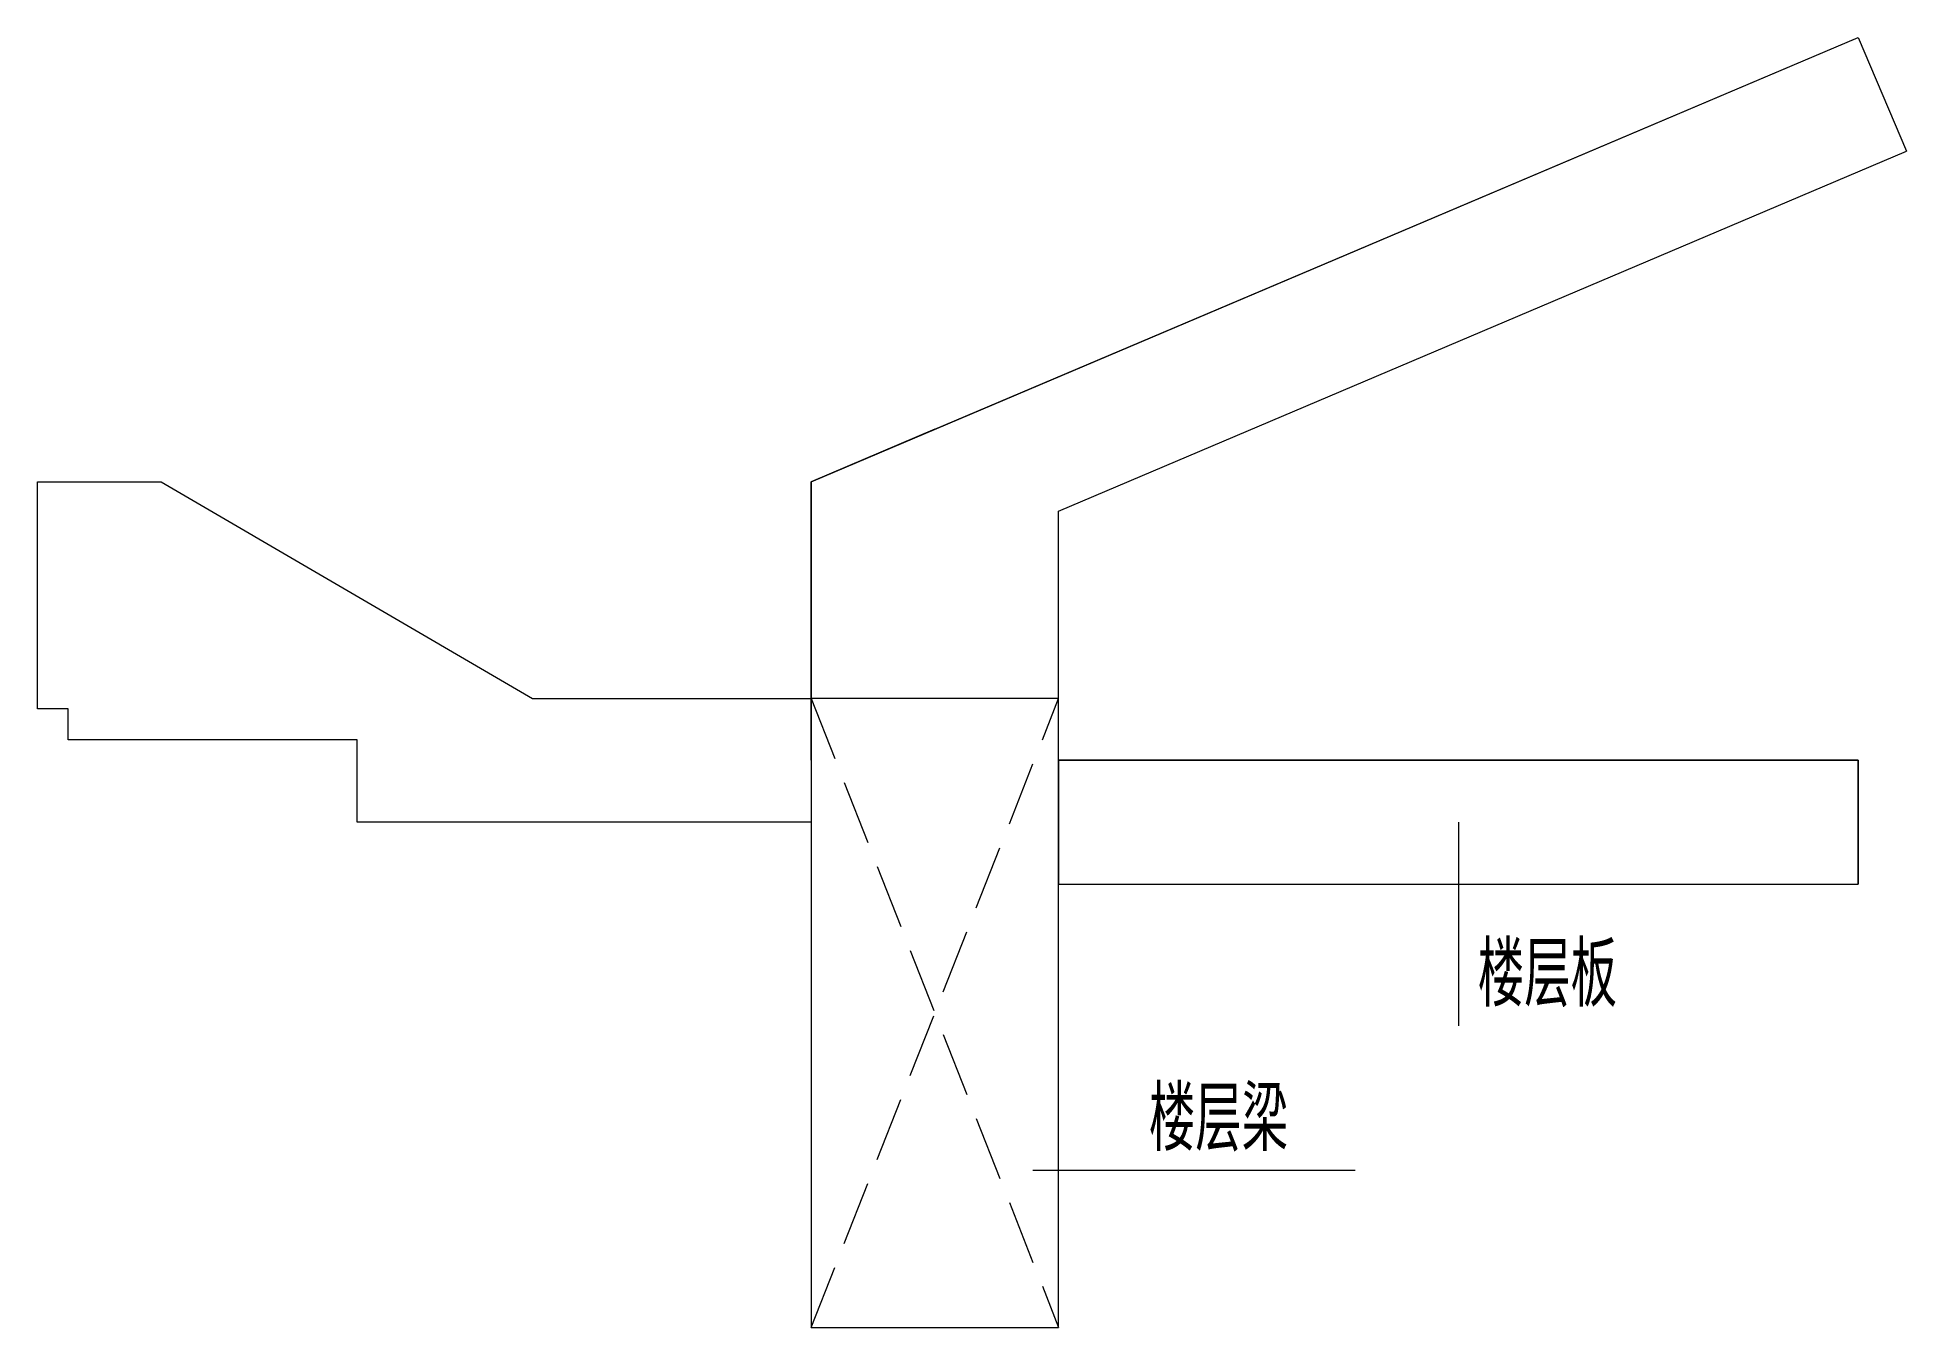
# Model space of a CAD drawing. Extents: x -3960 to 3288, y -1720 to 3284.
import ezdxf

# ---------------------------------------------------------------- set-up
doc = ezdxf.new("R2010")
doc.units = 0
doc.header["$LTSCALE"] = 1000
doc.linetypes.add('SD-SUPPORT-DASH', pattern=[0.35, 0.25, -0.1])
doc.layers.add('S-OTHER-THIN', color=3, linetype='Continuous', lineweight=0)
doc.layers.add('S-TEXT', color=7, linetype='Continuous', lineweight=0)
doc.styles.get("Standard").update_dxf_attribs({"font": 'gbenor.shx', "bigfont": 'gbcbig.shx'})

msp = doc.modelspace()

# ---------------------------------------------------------------- linework, layer by layer
at = {"layer": 'S-OTHER-THIN', "color": 7}
for p, q in [((-960, 1560), (3100.6, 3283.6)), ((-480, 1763.7), (3100.6, 3283.6)), ((3100.6, 3283.6), (3288.1, 2841.8)), ((0, 1446), (3288.1, 2841.8)), ((-480, 1763.7), (-960, 1560)), ((-3960, 1560), (-3480, 1560)), ((-3960, 680), (-3960, 1560)), ((-3480, 1560), (-2040, 720)), ((-960, 480), (-960, 1560)), ((-960, 1560), (-960, 720)), ((0, 480), (0, 1446)), ((-3840, 680), (-3960, 680)), ((-3840, 560), (-3840, 680)), ((-2040, 720), (-960, 720)), ((-960, 720), (-960, 240)), ((-2720, 560), (-3840, 560)), ((-2720, 240), (-2720, 560)), ((-960, 480), (-960, -1720)), ((0, 480), (3100.6, 480)), ((3100.6, 480), (3100.6, 0)), ((-960, 240), (-2720, 240)), ((-960, 240), (-960, -1720)), ((1550.3, 240), (1550.3, -550)), ((0, 0), (3100.6, 0)), ((0, -1720), (0, 0)), ((-100, -1110), (1150, -1110)), ((-960, -1720), (0, -1720))]:
    msp.add_line(p, q, dxfattribs=at)
at = {"layer": 'S-OTHER-THIN', "color": 7, "linetype": 'SD-SUPPORT-DASH'}
for p, q in [((-960, -1720), (0, 720)), ((-960, 720), (0, -1720))]:
    msp.add_line(p, q, dxfattribs=at)
at = {"layer": 'S-OTHER-THIN', "color": 7}
for points in [[(-960, -1720), (0, -1720), (0, 720), (-960, 720)], [(0, 0), (3100.6, 0), (3100.6, 480), (0, 480)]]:
    msp.add_lwpolyline(points, close=True, dxfattribs=at)

# ---------------------------------------------------------------- texts
at = {"layer": 'S-TEXT', "color": 7}
for s, p in [('楼层板', (1625.3, -475)), ('楼层梁', (350, -1035))]:
    msp.add_text(s, height=250, dxfattribs=at).set_placement(p)

doc.saveas('drawing.dxf')
